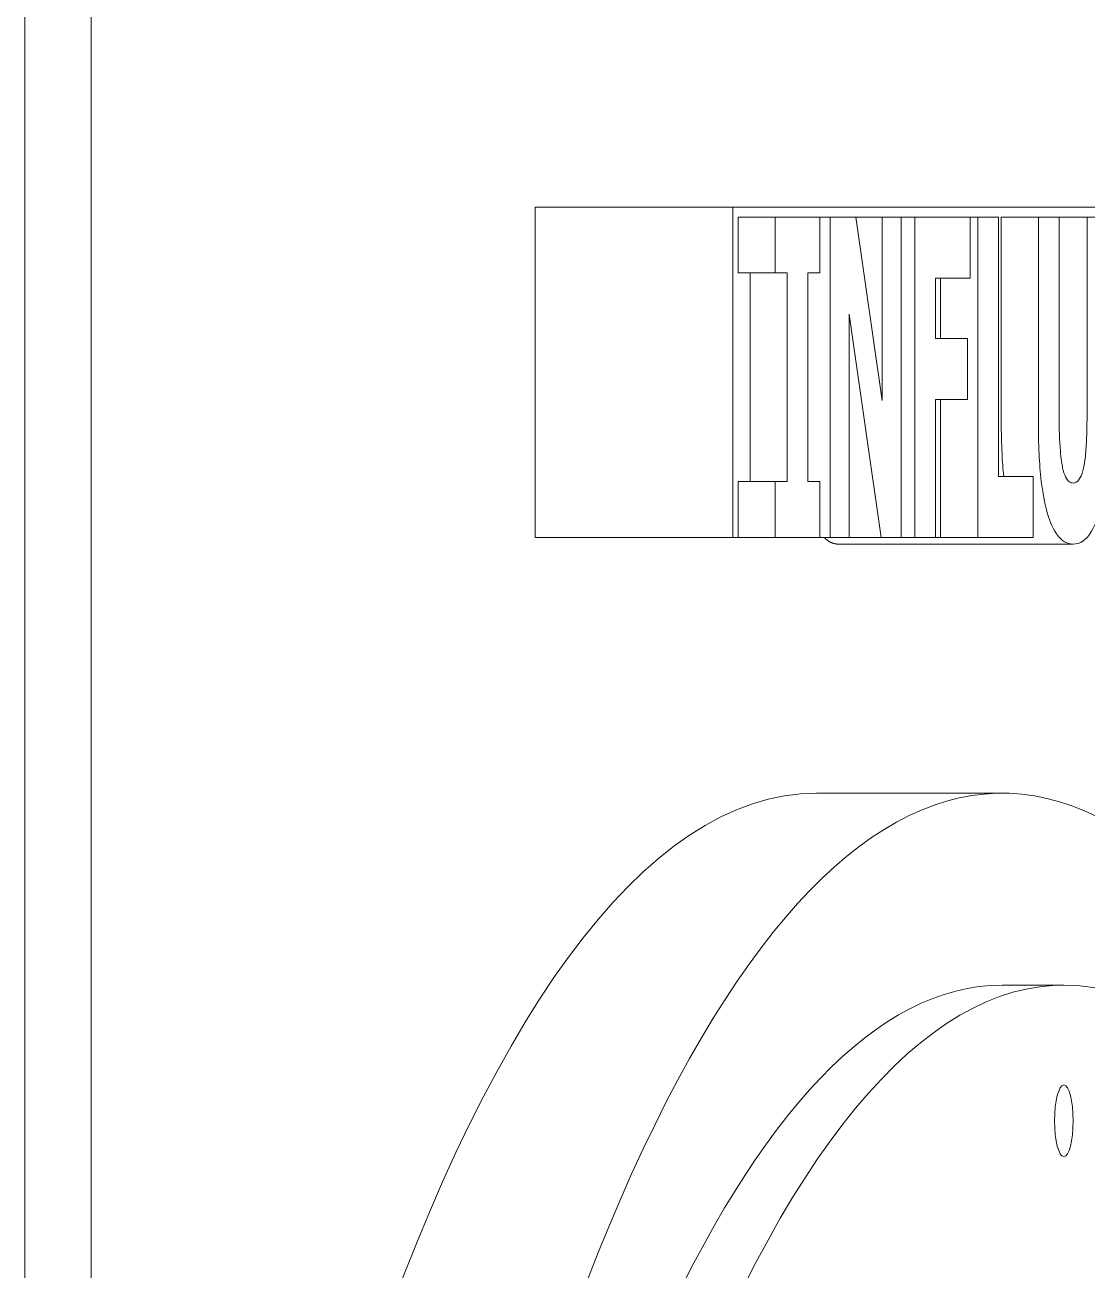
# Model space of a CAD drawing. Header units: inches. Extents: x 17 to 469, y 7 to 301.
# Drawn here: x 241.308 to 242.346, y 120.186 to 121.403 of the extents above; entities that cross this region are included whole.
import ezdxf

# ---------------------------------------------------------------- set-up
doc = ezdxf.new("R2010")
doc.units = ezdxf.units.IN
doc.header["$LTSCALE"] = 14
doc.header["$MEASUREMENT"] = 0
doc.layers.add('Visible (ANSI)', color=7, linetype='Continuous', lineweight=50)

msp = doc.modelspace()

# ---------------------------------------------------------------- linework, layer by layer
at = {"layer": 'Visible (ANSI)', "linetype": 'Continuous', "lineweight": 18}
for p, q in [((241.308353, 115.089395), (241.308353, 122.589395)), ((241.373067, 115.933145), (241.373067, 121.745645)), ((241.806651, 120.90186), (241.806651, 121.22436)), ((241.806651, 121.22436), (241.999836, 121.22436)), ((241.999836, 121.22436), (242.549827, 121.22436)), ((241.999836, 120.90186), (241.999836, 121.22436)), ((242.004957, 121.21486), (242.004957, 121.160326)), ((242.004957, 121.21486), (242.041179, 121.21486)), ((242.08477, 121.21486), (242.041179, 121.21486)), ((242.041179, 121.21486), (242.041179, 121.160326)), ((242.08477, 121.21486), (242.094981, 121.21486)), ((242.08477, 121.160326), (242.08477, 121.21486)), ((242.119927, 121.21486), (242.094981, 121.21486)), ((242.094981, 121.21486), (242.094981, 120.90186)), ((242.119927, 121.21486), (242.145793, 121.21486)), ((242.145793, 121.035532), (242.119927, 121.21486)), ((242.164371, 121.21486), (242.145793, 121.21486)), ((242.145793, 121.21486), (242.145793, 121.035532)), ((242.164371, 121.21486), (242.177537, 121.21486)), ((242.164371, 120.90186), (242.164371, 121.21486)), ((242.231762, 121.21486), (242.177537, 121.21486)), ((242.177537, 121.21486), (242.177537, 120.90186)), ((242.231762, 121.155253), (242.231762, 121.21486)), ((242.231762, 121.21486), (242.238954, 121.21486)), ((242.259305, 121.21486), (242.238954, 121.21486)), ((242.238954, 121.21486), (242.238954, 120.90186)), ((242.259305, 120.961467), (242.259305, 121.21486)), ((242.261982, 121.21486), (242.261982, 121.014986)), ((242.261982, 121.21486), (242.298204, 121.21486)), ((242.318555, 121.21486), (242.298204, 121.21486)), ((242.298204, 121.21486), (242.298204, 121.014986)), ((242.318555, 121.21486), (242.345734, 121.21486)), ((242.318555, 121.019552), (242.318555, 121.21486)), ((242.366085, 121.21486), (242.345734, 121.21486)), ((242.345734, 121.21486), (242.345734, 121.019552)), ((242.004957, 121.160326), (242.041179, 121.160326)), ((242.016577, 121.160326), (242.016577, 120.956394)), ((242.041179, 121.160326), (242.052799, 121.160326)), ((242.052799, 121.160326), (242.052799, 120.956394)), ((242.07315, 121.160326), (242.08477, 121.160326)), ((242.07315, 120.956394), (242.07315, 121.160326)), ((242.197756, 121.155253), (242.231762, 121.155253)), ((242.197756, 121.096153), (242.197756, 121.155253)), ((242.202731, 121.155253), (242.202731, 121.096153)), ((242.113559, 121.119996), (242.144808, 120.90186)), ((242.113559, 120.90186), (242.113559, 121.119996)), ((242.229071, 121.096153), (242.197756, 121.096153)), ((242.229071, 121.036546), (242.229071, 121.096153)), ((242.197756, 120.90186), (242.197756, 121.036546)), ((242.197756, 121.036546), (242.229071, 121.036546)), ((242.202731, 121.036546), (242.202731, 120.90186)), ((242.004957, 120.956394), (242.004957, 120.90186)), ((242.004957, 120.956394), (242.041179, 120.956394)), ((242.041179, 120.956394), (242.041179, 120.90186)), ((242.052799, 120.956394), (242.041179, 120.956394)), ((242.08477, 120.956394), (242.07315, 120.956394)), ((242.08477, 120.90186), (242.08477, 120.956394)), ((242.292982, 120.961467), (242.259305, 120.961467)), ((242.292982, 120.90186), (242.292982, 120.961467)), ((241.806651, 120.90186), (241.999836, 120.90186)), ((242.004957, 120.90186), (241.999836, 120.90186)), ((242.004957, 120.90186), (242.041179, 120.90186)), ((242.041179, 120.90186), (242.08477, 120.90186)), ((242.08477, 120.90186), (242.094981, 120.90186)), ((242.094981, 120.90186), (242.113559, 120.90186)), ((242.113559, 120.90186), (242.144808, 120.90186)), ((242.144808, 120.90186), (242.164371, 120.90186)), ((242.164371, 120.90186), (242.177537, 120.90186)), ((242.177537, 120.90186), (242.197756, 120.90186)), ((242.202731, 120.90186), (242.197756, 120.90186)), ((242.202731, 120.90186), (242.238954, 120.90186)), ((242.238954, 120.90186), (242.292982, 120.90186)), ((242.102737, 120.895265), (242.332145, 120.895265)), ((242.081646, 120.65186), (242.262757, 120.65186)), ((242.262757, 120.46436), (242.323128, 120.46436))]:
    msp.add_line(p, q, dxfattribs=at)
for centre, major_axis, start_param, end_param in [((242.262757, 117.83936), (0, 2.8125), 5.6776934, 8.94884126), ((242.323128, 117.83936), (0, -2.625), 2.64866739, 6.39200472), ((242.081646, 117.83936), (0, 2.8125), 0, 1.33971294), ((242.262757, 117.83936), (0, -2.625), 3.14159265, 6.28318531)]:
    msp.add_ellipse(centre, major_axis=major_axis, ratio=0.25881905, start_param=start_param, end_param=end_param, dxfattribs=at)
msp.add_ellipse((242.323128, 120.331756), major_axis=(0, -0.035), ratio=0.25881905, dxfattribs=at)
for points, knots in [([(242.261982, 121.014986), (242.261982, 121.004481), (242.262192, 120.993881), (242.263082, 120.976008), (242.263621, 120.968594), (242.264361, 120.961467)], [-0.821877976, -0.821877976, -0.821877976, -0.821877976, -0.654433498, -0.654433498, -0.531830613, -0.531830613, -0.531830613, -0.531830613]), ([(242.298204, 121.014986), (242.298204, 121.004481), (242.298415, 120.993881), (242.299387, 120.974349), (242.300088, 120.965345), (242.302436, 120.945551), (242.304254, 120.935616), (242.308322, 120.920887), (242.311189, 120.912122), (242.320971, 120.897841), (242.326653, 120.895265), (242.332145, 120.895265)], [-0.821877976, -0.821877976, -0.821877976, -0.821877976, -0.654433498, -0.654433498, -0.504909579, -0.504909579, -0.307478412, -0.307478412, -0.16166829, -0.16166829, 0, 0, 0, 0]), ([(242.332145, 120.954872), (242.330787, 120.954872), (242.329404, 120.955296), (242.326927, 120.957338), (242.325808, 120.958795), (242.323682, 120.963222), (242.322732, 120.966174), (242.321226, 120.973219), (242.320384, 120.978287), (242.318825, 120.996629), (242.318555, 121.008556), (242.318555, 121.019552)], [-0.357819749, -0.357819749, -0.357819749, -0.357819749, -0.281802872, -0.281802872, -0.21609433, -0.21609433, -0.146681317, -0.146681317, -0.083787292, -0.083787292, 0, 0, 0, 0]), ([(242.345734, 121.019552), (242.345734, 121.011982), (242.345612, 121.004113), (242.344996, 120.990633), (242.344563, 120.984531), (242.343247, 120.973865), (242.342489, 120.969965), (242.340637, 120.963204), (242.339467, 120.960517), (242.336275, 120.955835), (242.334177, 120.954872), (242.332145, 120.954872)], [-0.217363441, -0.217363441, -0.217363441, -0.217363441, -0.17163752, -0.17163752, -0.134758966, -0.134758966, -0.100390194, -0.100390194, -0.059831536, -0.059831536, 0, 0, 0, 0]), ([(242.332145, 120.895265), (242.335425, 120.895265), (242.338758, 120.896153), (242.344792, 120.900348), (242.347561, 120.903352), (242.353913, 120.914183), (242.356494, 120.922109), (242.360729, 120.938969), (242.362508, 120.949946), (242.365463, 120.978977), (242.366085, 120.997242), (242.366085, 121.01524)], [-0.433604472, -0.433604472, -0.433604472, -0.433604472, -0.370673963, -0.370673963, -0.316022801, -0.316022801, -0.237534002, -0.237534002, -0.137141706, -0.137141706, 0, 0, 0, 0])]:
    msp.add_open_spline(points, degree=3, knots=knots, dxfattribs=at)
msp.add_open_spline([(242.102737, 120.895265), (242.095128, 120.895265), (242.089155, 120.90186)], degree=2, dxfattribs=at)

doc.saveas('drawing.dxf')
